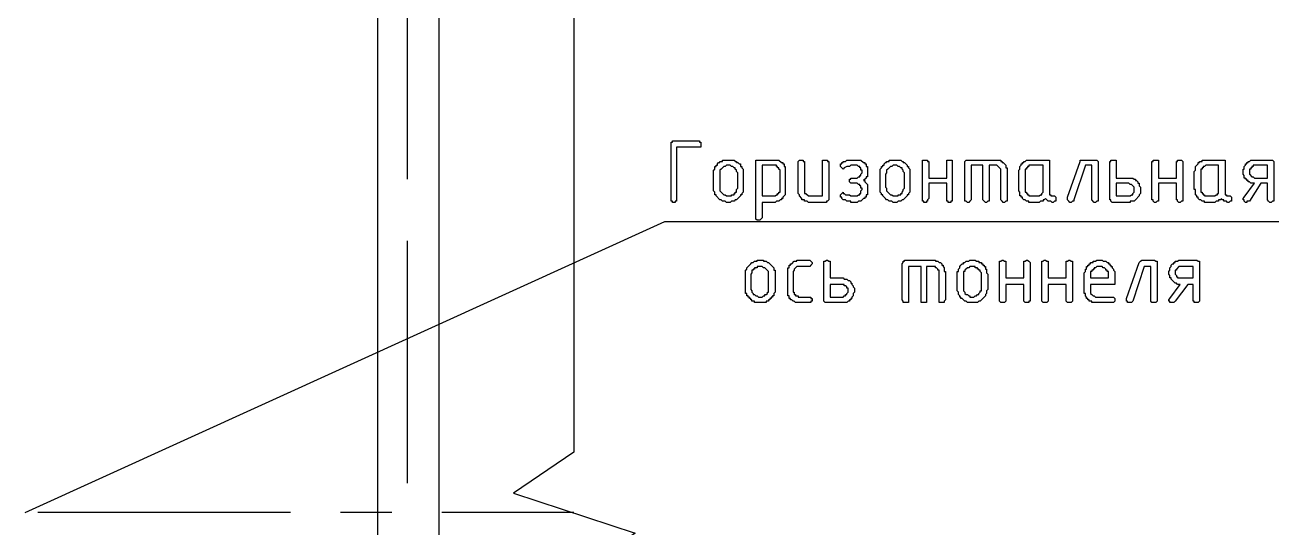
# Model space of a CAD drawing. Header units: millimetres. Extents: x 1 to 1188, y 1 to 840.
# Drawn here: x 160.2 to 222.3, y 126.9 to 151.9 of the extents above; entities that cross this region are included whole.
import ezdxf

# ---------------------------------------------------------------- set-up
doc = ezdxf.new("R2010")
doc.units = ezdxf.units.MM
doc.layers.add('GEOMETRY', color=7, linetype='Continuous')

msp = doc.modelspace()

# ---------------------------------------------------------------- linework, layer by layer
at = {"layer": 'GEOMETRY'}
for points in [[(187.332, 189.301), (187.332, 130.69), (184.347, 128.658), (190.38, 126.69), (187.332, 124.657), (187.332, 66.047)], [(179.077, 156.217), (179.077, 144.216)], [(160.154, 127.706), (191.841, 142.12), (222.257, 142.12)], [(179.077, 141.168), (179.077, 129.166)], [(173.298, 127.706), (160.789, 127.706)], [(178.315, 127.706), (175.776, 127.706)], [(187.332, 127.706), (180.792, 127.706)]]:
    msp.add_lwpolyline(points, dxfattribs=at)
for points in [[(177.617, 72.652), (180.665, 72.652), (180.665, 182.696), (177.617, 182.696)], [(192.413, 145.803), (192.413, 143.135), (192.348, 143.135), (192.348, 143.072), (192.221, 143.072), (192.221, 143.135), (192.158, 143.135), (192.158, 146.057), (192.221, 146.057), (192.221, 146.12), (193.555, 146.12), (193.555, 146.057), (193.619, 146.057), (193.619, 145.803)], [(194.254, 143.834), (194.254, 144.66), (194.317, 144.723), (194.317, 144.851), (194.381, 144.851), (194.381, 144.914), (194.444, 144.914), (194.444, 144.978), (194.507, 145.041), (194.571, 145.041), (194.571, 145.105), (194.698, 145.105), (194.698, 145.168), (195.269, 145.168), (195.333, 145.105), (195.396, 145.105), (195.396, 145.041), (195.46, 145.041), (195.523, 144.978), (195.588, 144.978), (195.588, 144.851), (195.651, 144.851), (195.651, 144.788), (195.714, 144.723), (195.714, 143.581), (195.651, 143.517), (195.651, 143.454), (195.588, 143.454), (195.588, 143.39), (195.523, 143.327), (195.396, 143.2), (195.333, 143.2), (195.269, 143.135), (195.143, 143.135), (195.079, 143.072), (194.889, 143.072), (194.826, 143.135), (194.698, 143.135), (194.634, 143.2), (194.571, 143.2), (194.381, 143.39), (194.381, 143.454), (194.317, 143.454), (194.317, 143.581), (194.254, 143.644)], [(195.46, 143.834), (195.46, 144.533), (195.396, 144.596), (195.396, 144.66), (195.333, 144.723), (195.333, 144.788), (195.269, 144.788), (195.206, 144.851), (195.143, 144.851), (195.079, 144.914), (194.889, 144.914), (194.826, 144.851), (194.761, 144.851), (194.698, 144.788), (194.634, 144.723), (194.571, 144.66), (194.571, 143.644), (194.761, 143.454), (194.826, 143.454), (194.889, 143.39), (195.143, 143.39), (195.143, 143.454), (195.269, 143.454), (195.269, 143.517), (195.333, 143.517), (195.333, 143.581), (195.396, 143.581), (195.396, 143.707), (195.46, 143.771)], [(196.348, 145.041), (196.348, 145.168), (197.492, 145.168), (197.619, 145.041), (197.682, 145.041), (197.682, 144.978), (197.746, 144.978), (197.746, 144.851), (197.809, 144.851), (197.809, 143.454), (197.682, 143.327), (197.682, 143.264), (197.619, 143.264), (197.619, 143.2), (197.556, 143.2), (197.492, 143.135), (197.365, 143.135), (197.302, 143.072), (196.667, 143.072), (196.667, 142.31), (196.54, 142.183), (196.413, 142.183), (196.348, 142.247)], [(196.667, 144.914), (196.667, 143.39), (197.302, 143.39), (197.365, 143.454), (197.429, 143.454), (197.429, 143.517), (197.492, 143.517), (197.492, 143.581), (197.556, 143.581), (197.556, 144.66), (197.492, 144.723), (197.492, 144.788), (197.429, 144.788), (197.429, 144.851), (197.365, 144.851), (197.365, 144.914)], [(199.969, 145.041), (199.969, 143.2), (199.905, 143.135), (199.842, 143.135), (199.842, 143.072), (198.953, 143.072), (198.889, 143.135), (198.763, 143.135), (198.763, 143.2), (198.635, 143.2), (198.635, 143.264), (198.508, 143.39), (198.508, 143.454), (198.444, 143.517), (198.444, 145.105), (198.508, 145.168), (198.698, 145.168), (198.698, 145.105), (198.763, 145.105), (198.763, 143.517), (198.826, 143.517), (198.953, 143.39), (199.652, 143.39), (199.652, 145.168), (199.905, 145.168), (199.905, 145.105), (199.969, 145.105)], [(201.619, 143.707), (201.619, 143.771), (201.556, 143.771), (201.556, 143.898), (201.493, 143.898), (201.493, 143.961), (201.429, 143.961), (201.366, 144.026), (201.048, 144.026), (200.984, 144.089), (200.984, 144.216), (201.048, 144.216), (201.048, 144.279), (201.366, 144.279), (201.429, 144.343), (201.493, 144.343), (201.493, 144.406), (201.556, 144.406), (201.556, 144.469), (201.619, 144.533), (201.619, 144.66), (201.556, 144.66), (201.556, 144.788), (201.493, 144.788), (201.493, 144.851), (201.429, 144.851), (201.366, 144.914), (201.048, 144.914), (200.984, 144.851), (200.857, 144.851), (200.731, 144.788), (200.667, 144.723), (200.604, 144.788), (200.54, 144.851), (200.54, 144.978), (200.604, 144.978), (200.604, 145.041), (200.667, 145.041), (200.667, 145.105), (200.794, 145.105), (200.857, 145.168), (201.556, 145.168), (201.683, 145.041), (201.746, 145.041), (201.746, 144.978), (201.81, 144.978), (201.81, 144.851), (201.873, 144.851), (201.873, 144.343), (201.81, 144.343), (201.81, 144.279), (201.683, 144.152), (201.746, 144.152), (201.746, 144.089), (201.81, 144.026), (201.873, 143.961), (201.873, 143.454), (201.81, 143.454), (201.81, 143.327), (201.746, 143.327), (201.746, 143.264), (201.683, 143.264), (201.619, 143.2), (201.556, 143.135), (201.429, 143.135), (201.366, 143.072), (201.048, 143.072), (201.048, 143.135), (200.857, 143.135), (200.794, 143.2), (200.667, 143.2), (200.604, 143.264), (200.604, 143.327), (200.54, 143.327), (200.54, 143.454), (200.667, 143.581), (200.667, 143.517), (200.731, 143.517), (200.794, 143.454), (200.984, 143.454), (201.048, 143.39), (201.366, 143.39), (201.429, 143.454), (201.493, 143.454), (201.493, 143.517), (201.556, 143.517), (201.556, 143.644)], [(202.508, 143.834), (202.508, 144.723), (202.572, 144.788), (202.572, 144.851), (202.635, 144.851), (202.635, 144.914), (202.698, 144.914), (202.698, 144.978), (202.763, 145.041), (202.827, 145.041), (202.827, 145.105), (202.953, 145.105), (202.953, 145.168), (203.525, 145.168), (203.589, 145.105), (203.652, 145.105), (203.652, 145.041), (203.715, 145.041), (203.842, 144.914), (203.842, 144.851), (203.906, 144.851), (203.906, 144.788), (203.969, 144.723), (203.969, 143.581), (203.906, 143.517), (203.906, 143.454), (203.842, 143.454), (203.842, 143.39), (203.652, 143.2), (203.589, 143.2), (203.525, 143.135), (203.397, 143.135), (203.334, 143.072), (203.144, 143.072), (203.08, 143.135), (202.953, 143.135), (202.89, 143.2), (202.827, 143.2), (202.763, 143.264), (202.698, 143.327), (202.635, 143.39), (202.635, 143.454), (202.572, 143.454), (202.572, 143.517), (202.508, 143.581)], [(203.715, 143.834), (203.715, 144.533), (203.652, 144.596), (203.652, 144.66), (203.589, 144.723), (203.589, 144.788), (203.525, 144.788), (203.46, 144.851), (203.397, 144.851), (203.334, 144.914), (203.144, 144.914), (203.08, 144.851), (203.017, 144.851), (202.953, 144.788), (202.89, 144.723), (202.827, 144.66), (202.827, 144.533), (202.763, 144.469), (202.763, 143.834), (202.827, 143.771), (202.827, 143.644), (203.017, 143.454), (203.08, 143.454), (203.144, 143.39), (203.397, 143.39), (203.397, 143.454), (203.525, 143.454), (203.525, 143.517), (203.589, 143.517), (203.589, 143.581), (203.652, 143.644), (203.652, 143.707), (203.715, 143.771)], [(204.921, 144.026), (204.921, 143.264), (204.858, 143.2), (204.858, 143.135), (204.794, 143.135), (204.794, 143.072), (204.668, 143.072), (204.668, 143.135), (204.604, 143.135), (204.604, 145.168), (204.858, 145.168), (204.858, 145.105), (204.921, 145.105), (204.921, 144.279), (205.81, 144.279), (205.81, 145.168), (206.065, 145.168), (206.065, 143.135), (206.002, 143.135), (206.002, 143.072), (205.873, 143.072), (205.873, 143.135), (205.81, 143.135), (205.81, 144.026)], [(206.827, 145.168), (208.478, 145.168), (208.478, 145.105), (208.541, 145.105), (208.541, 145.041), (208.605, 145.041), (208.731, 144.914), (208.731, 144.788), (208.795, 144.788), (208.795, 143.135), (208.731, 143.135), (208.668, 143.072), (208.605, 143.072), (208.541, 143.135), (208.478, 143.2), (208.478, 144.723), (208.414, 144.788), (208.288, 144.914), (207.906, 144.914), (207.906, 143.135), (207.843, 143.135), (207.779, 143.072), (207.716, 143.072), (207.652, 143.135), (207.589, 143.2), (207.589, 144.914), (207.017, 144.914), (207.017, 143.2), (206.954, 143.135), (206.89, 143.072), (206.827, 143.072), (206.764, 143.135), (206.7, 143.135), (206.7, 145.105), (206.764, 145.168)], [(211.208, 143.264), (211.208, 143.135), (211.144, 143.135), (211.081, 143.072), (211.018, 143.072), (210.954, 143.135), (210.827, 143.135), (210.764, 143.2), (210.701, 143.264), (210.636, 143.2), (210.573, 143.2), (210.573, 143.135), (210.446, 143.135), (210.382, 143.072), (209.875, 143.072), (209.875, 143.135), (209.747, 143.135), (209.684, 143.2), (209.62, 143.2), (209.557, 143.264), (209.557, 143.327), (209.494, 143.327), (209.494, 143.39), (209.43, 143.39), (209.43, 143.581), (209.367, 143.644), (209.367, 144.66), (209.43, 144.723), (209.43, 144.851), (209.494, 144.914), (209.494, 144.978), (209.557, 144.978), (209.557, 145.041), (209.62, 145.041), (209.62, 145.105), (209.684, 145.105), (209.747, 145.168), (210.891, 145.168), (210.891, 143.454), (210.954, 143.454), (210.954, 143.39), (211.144, 143.39), (211.208, 143.327)], [(210.573, 144.914), (209.875, 144.914), (209.875, 144.851), (209.81, 144.851), (209.81, 144.788), (209.747, 144.788), (209.747, 144.723), (209.684, 144.723), (209.684, 143.581), (209.747, 143.581), (209.747, 143.517), (209.81, 143.517), (209.81, 143.454), (209.875, 143.454), (209.875, 143.39), (210.382, 143.39), (210.446, 143.454), (210.509, 143.454), (210.509, 143.517), (210.573, 143.581)], [(212.542, 145.168), (213.24, 145.168), (213.304, 145.105), (213.304, 143.135), (213.24, 143.135), (213.177, 143.072), (213.114, 143.072), (212.985, 143.2), (212.985, 144.914), (212.669, 144.914), (212.097, 143.2), (212.097, 143.135), (212.033, 143.135), (211.97, 143.072), (211.906, 143.072), (211.843, 143.135), (211.78, 143.2), (211.78, 143.327), (212.415, 145.105), (212.415, 145.168)], [(215.398, 143.707), (215.398, 143.517), (215.335, 143.454), (215.335, 143.39), (215.145, 143.2), (215.081, 143.135), (214.891, 143.135), (214.891, 143.072), (214.002, 143.072), (213.939, 143.135), (213.939, 143.2), (213.876, 143.2), (213.876, 145.105), (213.939, 145.105), (213.939, 145.168), (214.193, 145.168), (214.193, 144.279), (215.018, 144.279), (215.081, 144.216), (215.145, 144.216), (215.145, 144.152), (215.208, 144.152), (215.272, 144.089), (215.272, 144.026), (215.335, 144.026), (215.335, 143.898), (215.398, 143.834)], [(216.289, 144.026), (216.289, 143.135), (216.225, 143.135), (216.16, 143.072), (216.097, 143.072), (216.034, 143.135), (216.034, 143.2), (215.97, 143.2), (215.97, 145.105), (216.034, 145.105), (216.034, 145.168), (216.289, 145.168), (216.289, 144.279), (217.177, 144.279), (217.177, 145.105), (217.241, 145.105), (217.241, 145.168), (217.431, 145.168), (217.494, 145.105), (217.494, 143.135), (217.431, 143.135), (217.368, 143.072), (217.304, 143.072), (217.241, 143.135), (217.241, 143.2), (217.177, 143.2), (217.177, 144.026)], [(219.907, 143.264), (219.907, 143.135), (219.844, 143.135), (219.781, 143.072), (219.717, 143.072), (219.654, 143.135), (219.527, 143.135), (219.527, 143.2), (219.464, 143.2), (219.4, 143.264), (219.4, 143.2), (219.272, 143.2), (219.272, 143.135), (219.145, 143.135), (219.082, 143.072), (218.573, 143.072), (218.573, 143.135), (218.447, 143.135), (218.383, 143.2), (218.32, 143.2), (218.256, 143.264), (218.256, 143.327), (218.193, 143.327), (218.193, 143.39), (218.13, 143.454), (218.13, 143.707), (218.066, 143.707), (218.066, 144.596), (218.13, 144.66), (218.13, 144.851), (218.256, 144.978), (218.256, 145.041), (218.32, 145.041), (218.32, 145.105), (218.447, 145.105), (218.447, 145.168), (219.59, 145.168), (219.59, 143.454), (219.654, 143.454), (219.654, 143.39), (219.844, 143.39), (219.907, 143.327)], [(219.272, 144.914), (218.638, 144.914), (218.573, 144.851), (218.51, 144.851), (218.51, 144.788), (218.447, 144.788), (218.447, 144.723), (218.383, 144.723), (218.383, 143.581), (218.447, 143.581), (218.447, 143.517), (218.51, 143.517), (218.51, 143.454), (218.573, 143.454), (218.573, 143.39), (219.082, 143.39), (219.145, 143.454), (219.209, 143.454), (219.209, 143.517), (219.272, 143.517)], [(221.051, 144.026), (220.86, 144.026), (220.796, 144.089), (220.733, 144.089), (220.733, 144.152), (220.669, 144.152), (220.669, 144.216), (220.606, 144.216), (220.606, 144.279), (220.543, 144.279), (220.543, 144.406), (220.479, 144.469), (220.479, 144.723), (220.543, 144.723), (220.543, 144.851), (220.606, 144.914), (220.606, 144.978), (220.669, 144.978), (220.669, 145.041), (220.733, 145.041), (220.733, 145.105), (220.796, 145.105), (220.86, 145.168), (221.94, 145.168), (222.003, 145.105), (222.003, 143.135), (221.94, 143.135), (221.877, 143.072), (221.813, 143.072), (221.748, 143.135), (221.685, 143.2), (221.685, 144.026), (221.368, 144.026), (220.796, 143.135), (220.669, 143.135), (220.669, 143.072), (220.606, 143.072), (220.543, 143.135), (220.543, 143.2), (220.479, 143.2), (220.479, 143.264), (220.543, 143.327)], [(220.796, 144.596), (220.796, 144.469), (220.923, 144.343), (220.988, 144.343), (221.051, 144.279), (221.685, 144.279), (221.685, 144.914), (220.988, 144.914), (220.988, 144.851), (220.923, 144.851), (220.923, 144.788), (220.86, 144.788), (220.86, 144.723), (220.796, 144.723)], [(215.081, 143.707), (215.081, 143.834), (214.955, 143.961), (214.891, 143.961), (214.828, 144.026), (214.193, 144.026), (214.193, 143.39), (214.891, 143.39), (214.955, 143.454), (215.018, 143.454), (215.018, 143.517), (215.081, 143.581)], [(195.841, 138.818), (195.841, 139.707), (195.905, 139.77), (195.905, 139.834), (196.031, 139.96), (196.095, 140.025), (196.158, 140.089), (196.222, 140.089), (196.285, 140.152), (196.413, 140.152), (196.413, 140.215), (196.73, 140.215), (196.73, 140.152), (196.857, 140.152), (196.92, 140.089), (196.984, 140.089), (197.047, 140.025), (197.11, 139.96), (197.175, 139.897), (197.239, 139.834), (197.239, 139.707), (197.302, 139.707), (197.302, 138.628), (197.239, 138.564), (197.239, 138.438), (197.175, 138.438), (197.175, 138.373), (197.11, 138.373), (197.11, 138.31), (197.047, 138.31), (197.047, 138.246), (196.984, 138.246), (196.984, 138.183), (196.857, 138.183), (196.857, 138.119), (196.285, 138.119), (196.285, 138.183), (196.158, 138.183), (196.158, 138.246), (196.095, 138.246), (196.095, 138.31), (196.031, 138.31), (196.031, 138.373), (195.968, 138.373), (195.968, 138.438), (195.905, 138.438), (195.905, 138.564), (195.841, 138.564)], [(196.984, 138.818), (196.984, 139.644), (196.794, 139.834), (196.73, 139.834), (196.667, 139.897), (196.413, 139.897), (196.413, 139.834), (196.285, 139.834), (196.285, 139.77), (196.222, 139.77), (196.222, 139.707), (196.158, 139.707), (196.158, 139.58), (196.095, 139.517), (196.095, 138.755), (196.158, 138.691), (196.158, 138.628), (196.222, 138.564), (196.222, 138.501), (196.285, 138.501), (196.348, 138.438), (196.413, 138.438), (196.477, 138.373), (196.667, 138.373), (196.73, 138.438), (196.794, 138.438), (196.794, 138.501), (196.857, 138.501), (196.92, 138.564), (196.92, 138.628), (196.984, 138.628)], [(198.191, 139.58), (198.191, 138.628), (198.254, 138.628), (198.254, 138.501), (198.318, 138.501), (198.318, 138.438), (198.444, 138.438), (198.444, 138.373), (199.08, 138.373), (199.08, 138.31), (199.143, 138.31), (199.143, 138.183), (199.08, 138.183), (199.08, 138.119), (198.318, 138.119), (198.254, 138.183), (198.191, 138.183), (198.127, 138.246), (198.064, 138.246), (198.064, 138.31), (198.001, 138.31), (198.001, 138.438), (197.936, 138.438), (197.936, 139.834), (198.001, 139.834), (198.001, 139.96), (198.064, 139.96), (198.064, 140.025), (198.127, 140.025), (198.254, 140.152), (198.381, 140.152), (198.381, 140.215), (199.016, 140.215), (199.143, 140.089), (199.143, 140.025), (199.08, 139.96), (199.016, 139.897), (198.381, 139.897), (198.254, 139.77), (198.254, 139.707), (198.191, 139.644)], [(201.239, 138.691), (201.239, 138.628), (201.176, 138.564), (201.176, 138.438), (201.111, 138.373), (201.111, 138.31), (201.048, 138.31), (201.048, 138.246), (200.984, 138.246), (200.984, 138.183), (200.921, 138.183), (200.857, 138.119), (199.778, 138.119), (199.715, 138.183), (199.715, 140.152), (199.778, 140.152), (199.842, 140.215), (199.905, 140.215), (199.969, 140.152), (200.032, 140.152), (200.032, 139.327), (200.667, 139.327), (200.731, 139.263), (200.857, 139.263), (200.921, 139.198), (200.984, 139.198), (201.048, 139.135), (201.048, 139.072), (201.111, 139.072), (201.111, 139.008), (201.176, 138.945), (201.176, 138.881), (201.239, 138.818)], [(203.779, 140.215), (205.239, 140.215), (205.239, 140.152), (205.366, 140.152), (205.43, 140.089), (205.493, 140.089), (205.556, 140.025), (205.556, 139.96), (205.62, 139.96), (205.62, 139.897), (205.683, 139.834), (205.683, 139.644), (205.747, 139.644), (205.747, 138.246), (205.683, 138.183), (205.683, 138.119), (205.43, 138.119), (205.43, 139.707), (205.366, 139.707), (205.366, 139.77), (205.303, 139.834), (205.239, 139.834), (205.239, 139.897), (204.794, 139.897), (204.794, 138.119), (204.541, 138.119), (204.541, 139.897), (203.906, 139.897), (203.906, 138.119), (203.652, 138.119), (203.652, 138.183), (203.589, 138.246), (203.589, 140.025), (203.652, 140.089), (203.652, 140.152), (203.715, 140.152), (203.715, 140.215)], [(206.319, 138.818), (206.319, 139.644), (206.382, 139.644), (206.382, 139.77), (206.445, 139.834), (206.445, 139.897), (206.509, 139.96), (206.572, 140.025), (206.635, 140.025), (206.635, 140.089), (206.7, 140.089), (206.764, 140.152), (206.89, 140.152), (206.954, 140.215), (207.207, 140.215), (207.271, 140.152), (207.398, 140.152), (207.398, 140.089), (207.526, 140.089), (207.526, 140.025), (207.589, 140.025), (207.589, 139.96), (207.652, 139.96), (207.652, 139.897), (207.716, 139.897), (207.716, 139.77), (207.779, 139.77), (207.779, 139.58), (207.843, 139.517), (207.843, 138.755), (207.779, 138.691), (207.779, 138.564), (207.716, 138.501), (207.716, 138.438), (207.652, 138.373), (207.526, 138.246), (207.461, 138.183), (207.398, 138.183), (207.334, 138.119), (206.827, 138.119), (206.764, 138.183), (206.7, 138.183), (206.635, 138.246), (206.572, 138.31), (206.509, 138.31), (206.509, 138.373), (206.445, 138.373), (206.445, 138.438), (206.382, 138.501), (206.382, 138.628), (206.319, 138.691)], [(207.526, 138.818), (207.526, 139.58), (207.461, 139.644), (207.461, 139.707), (207.398, 139.707), (207.398, 139.77), (207.334, 139.77), (207.334, 139.834), (207.207, 139.834), (207.207, 139.897), (206.954, 139.897), (206.89, 139.834), (206.827, 139.834), (206.7, 139.707), (206.7, 139.644), (206.635, 139.644), (206.635, 138.691), (206.7, 138.628), (206.7, 138.564), (206.764, 138.501), (206.827, 138.501), (206.89, 138.438), (206.954, 138.438), (206.954, 138.373), (207.144, 138.373), (207.207, 138.438), (207.271, 138.438), (207.334, 138.501), (207.398, 138.501), (207.398, 138.564), (207.461, 138.628), (207.461, 138.691), (207.526, 138.691)], [(208.731, 139.008), (208.731, 138.183), (208.668, 138.119), (208.478, 138.119), (208.414, 138.183), (208.414, 140.152), (208.478, 140.152), (208.541, 140.215), (208.605, 140.215), (208.668, 140.152), (208.731, 140.152), (208.731, 139.327), (209.62, 139.327), (209.62, 140.152), (209.684, 140.152), (209.747, 140.215), (209.81, 140.215), (209.875, 140.152), (209.939, 140.089), (209.939, 138.183), (209.875, 138.183), (209.875, 138.119), (209.684, 138.119), (209.62, 138.183), (209.62, 139.008)], [(210.827, 139.008), (210.827, 138.183), (210.764, 138.119), (210.573, 138.119), (210.509, 138.183), (210.509, 140.152), (210.573, 140.152), (210.636, 140.215), (210.701, 140.215), (210.764, 140.152), (210.827, 140.152), (210.827, 139.327), (211.716, 139.327), (211.716, 140.152), (211.78, 140.152), (211.843, 140.215), (211.906, 140.215), (211.97, 140.152), (212.033, 140.152), (212.033, 138.183), (211.97, 138.119), (211.78, 138.119), (211.716, 138.183), (211.716, 139.008)], [(212.922, 139.008), (212.922, 138.564), (212.985, 138.501), (213.05, 138.438), (213.114, 138.438), (213.177, 138.373), (214.066, 138.373), (214.129, 138.31), (214.129, 138.183), (214.066, 138.119), (212.985, 138.119), (212.985, 138.183), (212.859, 138.183), (212.859, 138.246), (212.795, 138.246), (212.795, 138.31), (212.732, 138.31), (212.732, 138.373), (212.669, 138.438), (212.669, 138.564), (212.605, 138.564), (212.605, 139.58), (212.669, 139.644), (212.669, 139.77), (212.732, 139.77), (212.732, 139.897), (212.795, 139.897), (212.795, 139.96), (212.859, 139.96), (212.859, 140.025), (212.922, 140.025), (212.922, 140.089), (213.05, 140.089), (213.05, 140.152), (213.177, 140.152), (213.24, 140.215), (213.494, 140.215), (213.557, 140.152), (213.684, 140.152), (213.748, 140.089), (213.811, 140.089), (213.811, 140.025), (213.876, 140.025), (213.876, 139.96), (213.939, 139.96), (213.939, 139.897), (214.002, 139.897), (214.002, 139.834), (214.066, 139.77), (214.066, 139.707), (214.129, 139.644), (214.129, 139.008)], [(213.367, 139.897), (213.24, 139.897), (213.177, 139.834), (213.114, 139.834), (213.114, 139.77), (213.05, 139.77), (213.05, 139.707), (212.985, 139.707), (212.985, 139.644), (212.922, 139.644), (212.922, 139.327), (213.811, 139.327), (213.811, 139.644), (213.748, 139.644), (213.748, 139.707), (213.684, 139.707), (213.684, 139.77), (213.621, 139.834), (213.557, 139.834), (213.494, 139.897)], [(215.463, 140.215), (216.097, 140.215), (216.16, 140.152), (216.225, 140.152), (216.225, 138.183), (216.16, 138.119), (215.97, 138.119), (215.907, 138.183), (215.907, 139.897), (215.59, 139.897), (215.018, 138.183), (214.955, 138.119), (214.764, 138.119), (214.764, 138.183), (214.701, 138.183), (214.701, 138.31), (215.335, 140.089), (215.398, 140.152)], [(217.368, 139.008), (217.241, 139.008), (217.177, 139.072), (217.114, 139.072), (217.051, 139.135), (216.986, 139.198), (216.923, 139.263), (216.923, 139.327), (216.859, 139.327), (216.859, 139.453), (216.796, 139.517), (216.796, 139.644), (216.859, 139.707), (216.859, 139.834), (216.923, 139.897), (216.923, 139.96), (216.986, 140.025), (217.051, 140.025), (217.051, 140.089), (217.114, 140.089), (217.114, 140.152), (217.241, 140.152), (217.304, 140.215), (218.193, 140.215), (218.256, 140.152), (218.32, 140.152), (218.32, 138.183), (218.256, 138.119), (218.066, 138.119), (218.066, 138.183), (218.003, 138.183), (218.003, 139.008), (217.748, 139.008), (217.114, 138.183), (217.051, 138.119), (216.859, 138.119), (216.859, 138.183), (216.796, 138.183), (216.796, 138.246), (216.859, 138.31)], [(217.114, 139.58), (217.114, 139.517), (217.177, 139.453), (217.177, 139.39), (217.241, 139.39), (217.241, 139.327), (218.003, 139.327), (218.003, 139.897), (217.304, 139.897), (217.177, 139.77), (217.177, 139.707), (217.114, 139.707)], [(200.921, 138.691), (200.921, 138.818), (200.857, 138.818), (200.857, 138.881), (200.794, 138.945), (200.731, 138.945), (200.731, 139.008), (200.032, 139.008), (200.032, 138.373), (200.667, 138.373), (200.731, 138.438), (200.794, 138.438), (200.794, 138.501), (200.857, 138.501), (200.857, 138.564), (200.921, 138.628)]]:
    msp.add_lwpolyline(points, close=True, dxfattribs=at)

doc.saveas('drawing.dxf')
